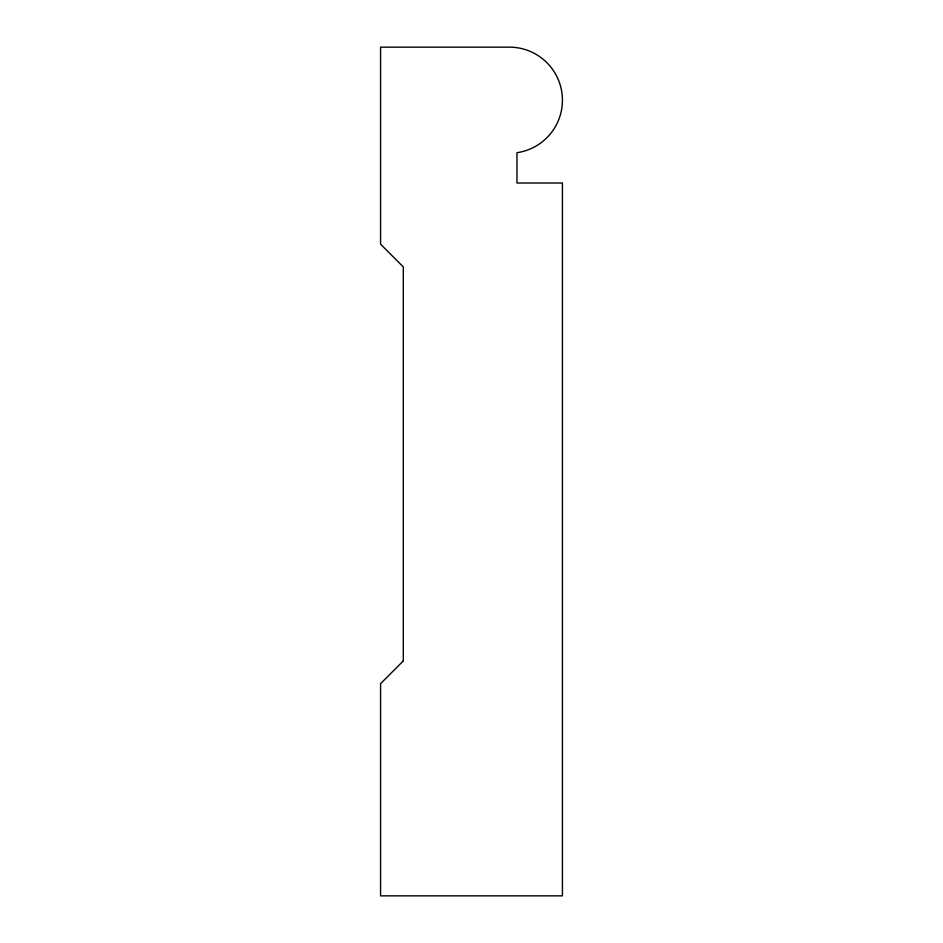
<?xml version="1.0" encoding="UTF-8"?>
<svg xmlns="http://www.w3.org/2000/svg" width="943" height="943" viewBox="0 0 943 943"><rect width="100%" height="100%" fill="white"/><g stroke="black" fill="none" stroke-linecap="round" stroke-linejoin="round"><path stroke-width="1.41" d="M403.298 660.937L380.571 683.675L380.571 895.85L562.429 895.85L562.429 183.001L516.964 183.001L516.964 152.695A53.044 53.044 0 0 0 562.299 96.398A53.044 53.044 0 0 0 509.385 47.15L380.571 47.15L380.571 244.166L403.298 266.904L403.298 660.937"/></g></svg>
